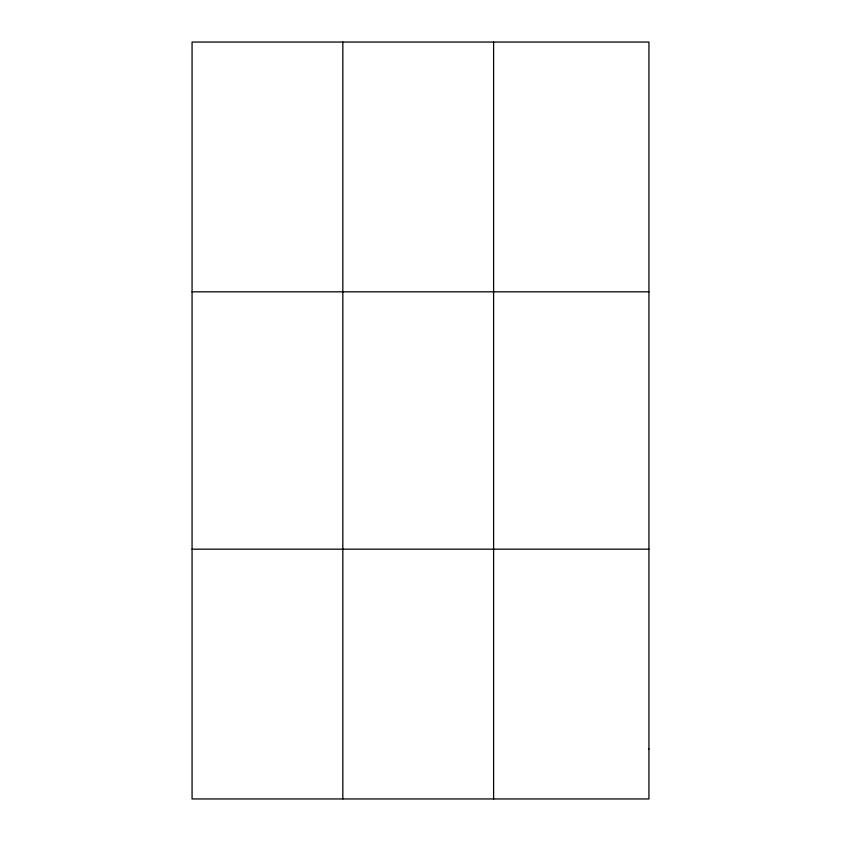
<?xml version="1.0" encoding="UTF-8"?>
<svg xmlns="http://www.w3.org/2000/svg" width="841" height="841" viewBox="0 0 841 841"><rect width="100%" height="100%" fill="white"/><g stroke="black" fill="none" stroke-linecap="round" stroke-linejoin="round"><path stroke-width="1.26" d="M493.604 798.95L493.604 42.05M192.063 291.827L648.937 291.827M192.063 549.173L648.937 549.173M342.834 42.05L342.834 798.95M648.937 748.995L648.937 798.95L192.063 798.95L192.063 42.05L648.937 42.05L648.937 748.995"/></g></svg>
